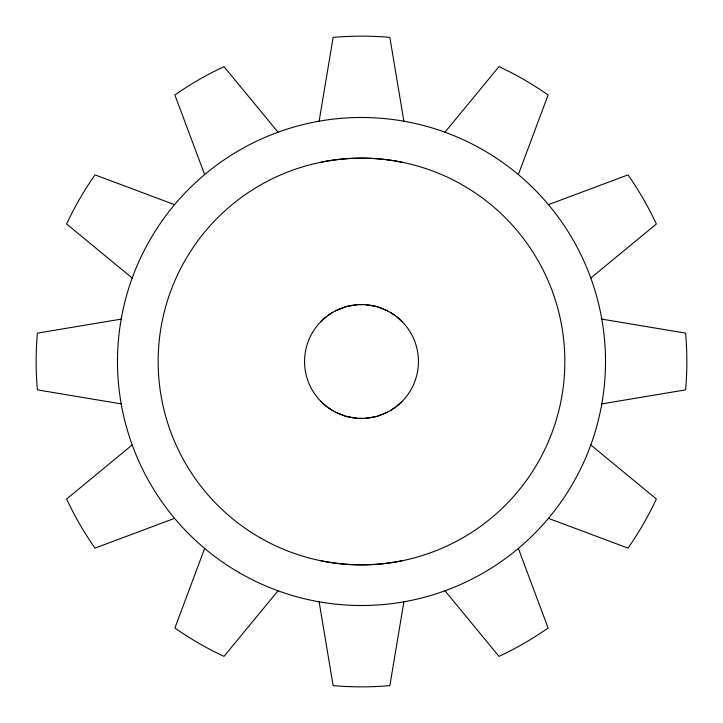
<?xml version="1.0" encoding="UTF-8"?>
<svg xmlns="http://www.w3.org/2000/svg" width="723" height="723" viewBox="0 0 723 723"><rect width="100%" height="100%" fill="white"/><g stroke="black" fill="none" stroke-linecap="round" stroke-linejoin="round"><path stroke-width="1.08" d="M319.123 121.193L333.14 37.388A325.359 325.359 0 0 1 389.851 37.379L403.877 121.193M403.877 601.807L389.86 685.612A325.359 325.359 0 0 1 333.131 685.621L319.123 601.807M204.654 548.423L174.885 628.007A325.359 325.359 0 0 0 223.985 656.376L278.039 590.799M518.346 174.577L548.115 94.993A325.359 325.359 0 0 0 498.997 66.624L444.961 132.201M320.831 321.654L323.335 319.25M401.69 401.834L402.169 401.346L396.276 406.579M400.307 403.163L399.665 403.75M323.696 318.933L326.724 316.421M132.201 444.961L66.633 498.997A325.359 325.359 0 0 0 94.975 548.115L174.577 518.346M590.799 278.039L656.367 224.003A325.359 325.359 0 0 0 628.007 174.885L548.423 204.654M327.763 315.644L332.607 312.444M395.237 407.356L390.393 410.556M335.436 310.881L345.467 306.868M387.564 412.119L377.533 416.132M347.356 306.353L357.325 304.717M375.644 416.647L365.684 418.283M320.84 162.259C347.582 156.792 375.418 156.792 402.16 162.259M402.124 560.75C375.571 566.181 347.564 566.226 320.876 560.75M121.193 319.123L37.388 333.14A325.359 325.359 0 0 0 37.37 389.86L121.193 403.877M601.807 403.877L685.612 389.86A325.359 325.359 0 0 0 685.612 333.14L601.807 319.123M365.675 304.717L375.644 306.353M357.325 418.283L347.356 416.647M377.533 306.868L387.564 310.881M345.467 416.132L335.436 412.119M174.577 204.654L94.993 174.885A325.359 325.359 0 0 0 66.615 223.994L132.201 278.039M548.423 518.346L628.007 548.115A325.359 325.359 0 0 0 656.367 499.006L590.799 444.961M390.393 312.444L395.237 315.644M332.607 410.556L327.763 407.356M396.276 316.421L399.304 318.933M326.724 406.579L323.696 404.067M398.933 318.599L402.169 321.654L401.69 321.175M399.665 319.25L401.518 321.003M323.335 403.75L320.885 401.401M278.039 132.201L224.003 66.633A325.359 325.359 0 0 0 174.876 94.984L204.654 174.577M444.961 590.799L498.997 656.367A325.359 325.359 0 0 0 548.106 628.016L518.346 548.423M359.403 304.645A33.168 19.34 0 0 1 363.606 304.645M363.597 418.355A33.168 19.34 0 0 1 359.394 418.355M239.494 572.824A244.013 244.013 0 0 0 605.513 361.5A244.013 244.013 0 0 0 239.494 150.176A244.013 244.013 0 0 0 239.494 572.824M333.032 410.809A56.936 56.936 0 0 0 418.436 361.5A56.936 56.936 0 0 0 333.032 312.191A56.936 56.936 0 0 0 333.032 410.809M259.828 537.605A203.344 203.344 0 0 0 564.844 361.5A203.344 203.344 0 0 0 259.828 185.395A203.344 203.344 0 0 0 259.828 537.605"/></g></svg>
